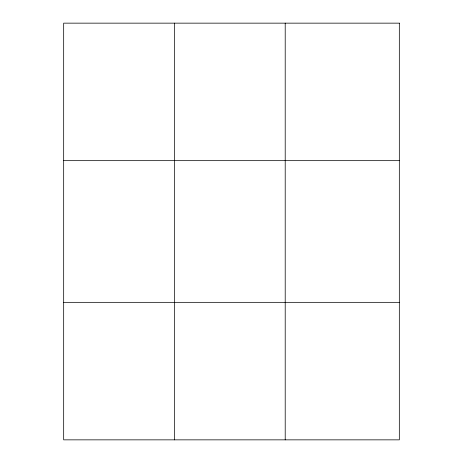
<?xml version="1.0" encoding="UTF-8"?>
<svg xmlns="http://www.w3.org/2000/svg" width="463" height="463" viewBox="0 0 463 463"><rect width="100%" height="100%" fill="white"/><g stroke="black" fill="none" stroke-linecap="round" stroke-linejoin="round"><path stroke-width="0.69" d="M174.441 23.15L174.441 439.85M285.208 23.15L285.208 439.85M63.674 160.661L399.326 160.661M63.674 302.339L399.326 302.339M399.326 23.15L399.326 439.85L63.674 439.85L63.674 23.15L399.326 23.15"/></g></svg>
